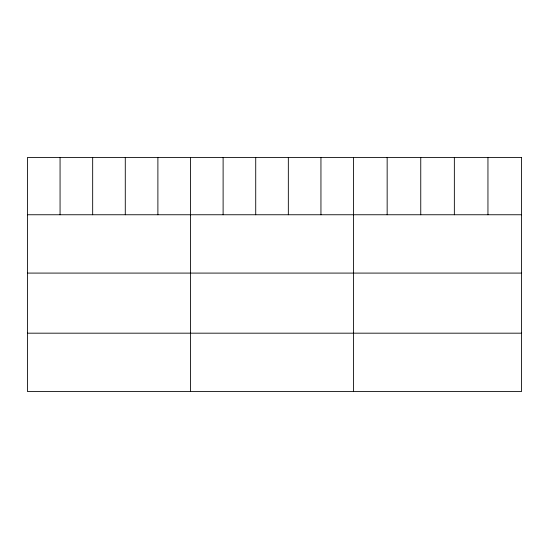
<?xml version="1.0" encoding="UTF-8"?>
<svg xmlns="http://www.w3.org/2000/svg" width="549" height="549" viewBox="0 0 549 549"><rect width="100%" height="100%" fill="white"/><g stroke="black" fill="none" stroke-linecap="round" stroke-linejoin="round"><path stroke-width="0.82" d="M27.45 214.755L521.55 214.755M27.45 273.086L521.55 273.086M27.45 333.181L521.55 333.181M487.951 157.488L487.951 214.755M454.352 157.488L454.352 214.755M420.754 157.488L420.754 214.755M387.155 157.488L387.155 214.755M353.556 157.488L353.556 391.512M320.945 157.488L320.945 214.755M288.335 157.488L288.335 214.755M255.724 157.488L255.724 214.755M223.114 157.488L223.114 214.755M190.503 157.488L190.503 391.512M157.892 157.488L157.892 214.755M125.282 157.488L125.282 214.755M92.671 157.488L92.671 214.755M60.061 157.488L60.061 214.755M521.55 157.488L27.45 157.488L27.45 391.512L521.55 391.512L521.55 157.488"/></g></svg>
